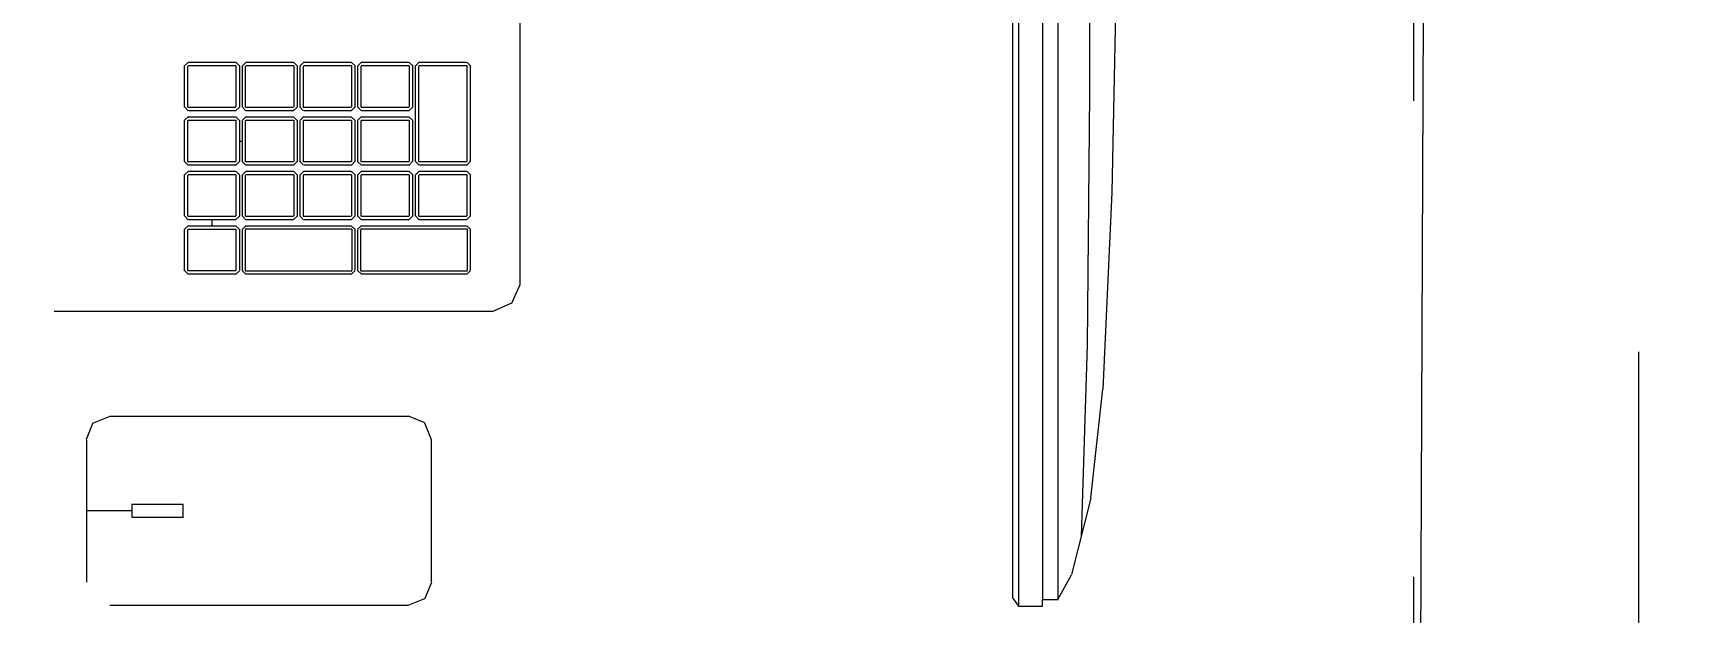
# Model space of a CAD drawing. Header units: millimetres. Extents: x -85420 to 1195317, y -69347 to 470418.
# Drawn here: x 443342 to 443894, y 63655 to 63849 of the extents above; entities that cross this region are included whole.
import ezdxf

# ---------------------------------------------------------------- set-up
doc = ezdxf.new("R2010")
doc.units = ezdxf.units.MM
doc.linetypes.add('Штрих', pattern=[6.35, 3.175, -3.175])
doc.layers.add('+АР_Размеры', color=252, linetype='Continuous', lineweight=0)
doc.layers.add('АР_лестницы', color=7, linetype='Continuous', lineweight=15, true_color=0xff24ff)
doc.layers.add('ТХ_ОБЩЕЕ', color=7, linetype='Continuous', lineweight=0, true_color=0x7b7b7b)
doc.layers.add('ТХ_обор_акт.зал', color=50, linetype='Continuous')
doc.styles.add('ГОСТ 2.304', font='CS_Gost2304.shx', dxfattribs={"oblique": 10})
doc.dimstyles.new('СПДС', dxfattribs={"dimscale": 100, "dimtxt": 2.5, "dimasz": 2.5, "dimexe": 2, "dimexo": 0.625, "dimgap": 1, "dimtad": 1, "dimdec": 0, "dimrnd": 5, "dimtxsty": 'ГОСТ 2.304', "dimblk": 'OBLIQUE', "dimblk1": 'OBLIQUE', "dimblk2": 'OBLIQUE', "dimcen": 2.5, "dimdle": 2, "dimadec": 0, "dimazin": 2, "dimtfac": 0.75, "dimtdec": 4, "dimtmove": 1, "dimatfit": 3, "dimfxl": 1, "dimtfill": 1, "dimtolj": 1, "dimarcsym": 1})

# ---------------------------------------------------------------- blocks, each defined once
blk = doc.blocks.new('_Oblique')
at = {"color": 0, "linetype": 'ByBlock', "lineweight": -2}
blk.add_line((-0.5, -0.5), (0.5, 0.5), dxfattribs=at)
blk = doc.blocks.new('*D234')
at = {"layer": '+АР_Размеры', "color": 0, "lineweight": -2, "ltscale": 100, "transparency": 16777216}
for p, q in [((442146.37, 64513.92), (442146.37, 62358.57)), ((444046.38, 63218.57), (444046.38, 62358.57)), ((444246.38, 62558.57), (441946.37, 62558.57))]:
    blk.add_line(p, q, dxfattribs=at)
at = {"layer": 'Defpoints', "color": 0, "lineweight": -2, "ltscale": 100, "transparency": 16777216}
for p in [(442146.37, 64576.42), (444046.38, 63281.07), (442146.37, 62558.57)]:
    blk.add_point(p, dxfattribs=at)
at = {"layer": '+АР_Размеры', "color": 0, "lineweight": -2, "ltscale": 100, "transparency": 16777216, "xscale": 250, "yscale": 250, "zscale": 250, "rotation": 180}
blk.add_blockref('_Oblique', (442146.37, 62558.57), dxfattribs=at)
at = {"layer": '+АР_Размеры', "color": 0, "lineweight": -2, "ltscale": 100, "transparency": 16777216, "xscale": 250, "yscale": 250, "zscale": 250}
blk.add_blockref('_Oblique', (444046.38, 62558.57), dxfattribs=at)
at = {"layer": '+АР_Размеры', "color": 0, "ltscale": 100, "transparency": 16777216, "insert": (443096.37, 62790.8), "char_height": 250, "attachment_point": 5, "style": 'ГОСТ 2.304', "bg_fill": 3, "box_fill_scale": 1.1, "bg_fill_color": 256, "bg_fill_true_color": 13158600, "bg_fill_transparency": 0}
blk.add_mtext('\\A1;1900', dxfattribs=at)
blk = doc.blocks.new('*D233')
at = {"layer": '+АР_Размеры', "color": 0, "lineweight": -2, "ltscale": 100, "transparency": 16777216}
for p, q in [((442690.74, 66479.83), (442690.74, 63082.27)), ((443579.33, 66279.83), (442490.74, 66279.83)), ((443579.33, 63282.27), (442490.74, 63282.27))]:
    blk.add_line(p, q, dxfattribs=at)
at = {"layer": 'Defpoints', "color": 0, "lineweight": -2, "ltscale": 100, "transparency": 16777216}
for p in [(443641.83, 66279.83), (442690.74, 63282.27), (443641.83, 63282.27)]:
    blk.add_point(p, dxfattribs=at)
at = {"layer": '+АР_Размеры', "color": 0, "lineweight": -2, "ltscale": 100, "transparency": 16777216, "xscale": 250, "yscale": 250, "zscale": 250}
for p, rotation in [((442690.74, 66279.83), 90), ((442690.74, 63282.27), 270)]:
    blk.add_blockref('_Oblique', p, dxfattribs=dict(at, rotation=rotation))
at = {"layer": '+АР_Размеры', "color": 0, "ltscale": 100, "transparency": 16777216, "insert": (442460.56, 64781.05), "char_height": 250, "attachment_point": 5, "rotation": 90, "style": 'ГОСТ 2.304', "bg_fill": 3, "box_fill_scale": 1.1, "bg_fill_color": 256, "bg_fill_true_color": 13158600, "bg_fill_transparency": 0}
blk.add_mtext('\\A1;3000', dxfattribs=at)
blk = doc.blocks.new('table oborud')
at = {"layer": 'ТХ_ОБЩЕЕ'}
for points in [[(743602.61, 689265.29), (743602.61, 689708.04)], [(743766.83, 689160.84), (743766.83, 689431.08)], [(743768.73, 689431.11), (743768.73, 689158.11)], [(743776.68, 689431.11), (743776.68, 689160.36)], [(743781.83, 689431.11), (743781.83, 689160.36)], [(743792.46, 689329.09), (743792.46, 689431.08)], [(743799.98, 689295.99), (743801.23, 689361.73)], [(743490.76, 689338.24), (743492.01, 689339.49)], [(743490.76, 689324.46), (743490.76, 689338.21)], [(743491.86, 689338.26), (743491.86, 689338.26)], [(743491.86, 689324.41), (743491.86, 689338.16)], [(743491.91, 689338.34), (743507.91, 689338.34)], [(743491.96, 689339.44), (743507.71, 689339.44)], [(743507.81, 689339.44), (743509.06, 689338.19)], [(743507.83, 689338.34), (743507.83, 689338.34)], [(743507.88, 689338.26), (743507.88, 689324.51)], [(743509.01, 689338.24), (743509.01, 689324.49)], [(743510.01, 689338.24), (743511.26, 689339.49)], [(743510.01, 689324.46), (743510.01, 689338.21)], [(743511.11, 689338.26), (743511.11, 689338.26)], [(743511.11, 689324.41), (743511.11, 689338.16)], [(743511.16, 689338.34), (743527.16, 689338.34)], [(743511.18, 689339.44), (743526.93, 689339.44)], [(743527.06, 689339.44), (743528.31, 689338.19)], [(743527.08, 689338.34), (743527.08, 689338.34)], [(743527.13, 689338.26), (743527.13, 689324.51)], [(743528.23, 689338.24), (743528.23, 689324.49)], [(743529.23, 689338.24), (743530.48, 689339.49)], [(743529.23, 689324.46), (743529.23, 689338.21)], [(743530.36, 689338.26), (743530.36, 689338.26)], [(743530.36, 689324.41), (743530.36, 689338.16)], [(743530.41, 689338.34), (743546.41, 689338.34)], [(743530.43, 689339.44), (743546.18, 689339.44)], [(743546.31, 689339.44), (743547.56, 689338.19)], [(743546.33, 689338.34), (743546.33, 689338.34)], [(743546.38, 689338.26), (743546.38, 689324.51)], [(743547.48, 689338.24), (743547.48, 689324.49)], [(743548.48, 689338.24), (743549.73, 689339.49)], [(743548.48, 689324.46), (743548.48, 689338.21)], [(743549.61, 689338.26), (743549.61, 689338.26)], [(743549.61, 689324.41), (743549.61, 689338.16)], [(743549.66, 689338.34), (743565.66, 689338.34)], [(743549.68, 689339.44), (743565.43, 689339.44)], [(743565.53, 689339.44), (743566.78, 689338.19)], [(743565.58, 689338.34), (743565.58, 689338.34)], [(743565.63, 689338.26), (743565.63, 689324.51)], [(743566.73, 689338.24), (743566.73, 689324.49)], [(743567.73, 689338.24), (743568.98, 689339.49)], [(743567.73, 689306.29), (743567.73, 689338.29)], [(743568.88, 689338.29), (743568.88, 689338.29)], [(743568.88, 689306.24), (743568.88, 689338.24)], [(743568.91, 689338.29), (743584.91, 689338.29)], [(743568.93, 689339.44), (743584.68, 689339.44)], [(743584.78, 689339.44), (743586.03, 689338.19)], [(743584.83, 689338.29), (743584.83, 689306.29)], [(743585.98, 689338.24), (743585.98, 689306.24)], [(743791.68, 689245.21), (743792.43, 689328.96)], [(743491.96, 689323.26), (743490.71, 689324.51)], [(743490.76, 689320.06), (743492.01, 689321.31)], [(743490.76, 689306.29), (743490.76, 689320.04)], [(743507.83, 689324.36), (743491.83, 689324.36)], [(743491.86, 689320.09), (743491.86, 689320.09)], [(743491.86, 689306.24), (743491.86, 689319.99)], [(743491.91, 689324.36), (743491.91, 689324.36)], [(743491.91, 689320.16), (743507.91, 689320.16)], [(743491.96, 689321.26), (743507.71, 689321.26)], [(743507.81, 689323.26), (743492.06, 689323.26)], [(743509.01, 689324.46), (743507.76, 689323.21)], [(743507.81, 689321.26), (743509.06, 689320.01)], [(743507.83, 689320.16), (743507.83, 689320.16)], [(743507.88, 689324.41), (743507.88, 689324.41)], [(743507.88, 689320.09), (743507.88, 689306.34)], [(743509.01, 689320.06), (743509.01, 689306.31)], [(743511.18, 689323.26), (743509.93, 689324.51)], [(743510.01, 689320.06), (743511.26, 689321.31)], [(743510.01, 689306.29), (743510.01, 689320.04)], [(743527.08, 689324.36), (743511.08, 689324.36)], [(743511.11, 689320.09), (743511.11, 689320.09)], [(743511.11, 689306.24), (743511.11, 689319.99)], [(743511.16, 689324.36), (743511.16, 689324.36)], [(743511.16, 689320.16), (743527.16, 689320.16)], [(743511.18, 689321.26), (743526.93, 689321.26)], [(743527.06, 689323.26), (743511.31, 689323.26)], [(743528.23, 689324.46), (743526.98, 689323.21)], [(743527.06, 689321.26), (743528.31, 689320.01)], [(743527.08, 689320.16), (743527.08, 689320.16)], [(743527.13, 689324.41), (743527.13, 689324.41)], [(743527.13, 689320.09), (743527.13, 689306.34)], [(743528.23, 689320.06), (743528.23, 689306.31)], [(743530.43, 689323.26), (743529.18, 689324.51)], [(743529.23, 689320.06), (743530.48, 689321.31)], [(743529.23, 689306.29), (743529.23, 689320.04)], [(743546.33, 689324.36), (743530.33, 689324.36)], [(743530.36, 689320.09), (743530.36, 689320.09)], [(743530.36, 689306.24), (743530.36, 689319.99)], [(743530.41, 689324.36), (743530.41, 689324.36)], [(743530.41, 689320.16), (743546.41, 689320.16)], [(743530.43, 689321.26), (743546.18, 689321.26)], [(743546.31, 689323.26), (743530.56, 689323.26)], [(743547.48, 689324.46), (743546.23, 689323.21)], [(743546.31, 689321.26), (743547.56, 689320.01)], [(743546.33, 689320.16), (743546.33, 689320.16)], [(743546.38, 689324.41), (743546.38, 689324.41)], [(743546.38, 689320.09), (743546.38, 689306.34)], [(743547.48, 689320.06), (743547.48, 689306.31)], [(743549.68, 689323.26), (743548.43, 689324.51)], [(743548.48, 689320.06), (743549.73, 689321.31)], [(743548.48, 689306.29), (743548.48, 689320.04)], [(743565.58, 689324.36), (743549.58, 689324.36)], [(743549.61, 689320.09), (743549.61, 689320.09)], [(743549.61, 689306.24), (743549.61, 689319.99)], [(743549.66, 689324.36), (743549.66, 689324.36)], [(743549.66, 689320.16), (743565.66, 689320.16)], [(743549.68, 689321.26), (743565.43, 689321.26)], [(743565.53, 689323.26), (743549.78, 689323.26)], [(743566.73, 689324.46), (743565.48, 689323.21)], [(743565.53, 689321.26), (743566.78, 689320.01)], [(743565.58, 689320.16), (743565.58, 689320.16)], [(743565.63, 689324.41), (743565.63, 689324.41)], [(743565.63, 689320.09), (743565.63, 689306.34)], [(743566.73, 689320.06), (743566.73, 689306.31)], [(743509.01, 689313.16), (743510.01, 689313.16)], [(743491.96, 689305.09), (743490.71, 689306.34)], [(743490.76, 689301.89), (743492.01, 689303.14)], [(743507.83, 689306.19), (743491.83, 689306.19)], [(743491.91, 689306.19), (743491.91, 689306.19)], [(743491.96, 689303.09), (743507.71, 689303.09)], [(743507.81, 689305.09), (743492.06, 689305.09)], [(743509.01, 689306.29), (743507.76, 689305.04)], [(743507.81, 689303.09), (743509.06, 689301.84)], [(743507.88, 689306.24), (743507.88, 689306.24)], [(743511.18, 689305.09), (743509.93, 689306.34)], [(743510.01, 689301.89), (743511.26, 689303.14)], [(743527.08, 689306.19), (743511.08, 689306.19)], [(743511.16, 689306.19), (743511.16, 689306.19)], [(743511.18, 689303.09), (743526.93, 689303.09)], [(743527.06, 689305.09), (743511.31, 689305.09)], [(743528.23, 689306.29), (743526.98, 689305.04)], [(743527.06, 689303.09), (743528.31, 689301.84)], [(743527.13, 689306.24), (743527.13, 689306.24)], [(743530.43, 689305.09), (743529.18, 689306.34)], [(743529.23, 689301.89), (743530.48, 689303.14)], [(743546.33, 689306.19), (743530.33, 689306.19)], [(743530.41, 689306.19), (743530.41, 689306.19)], [(743530.43, 689303.09), (743546.18, 689303.09)], [(743546.31, 689305.09), (743530.56, 689305.09)], [(743547.48, 689306.29), (743546.23, 689305.04)], [(743546.31, 689303.09), (743547.56, 689301.84)], [(743546.38, 689306.24), (743546.38, 689306.24)], [(743549.68, 689305.09), (743548.43, 689306.34)], [(743548.48, 689301.89), (743549.73, 689303.14)], [(743565.58, 689306.19), (743549.58, 689306.19)], [(743549.66, 689306.19), (743549.66, 689306.19)], [(743549.68, 689303.09), (743565.43, 689303.09)], [(743565.53, 689305.09), (743549.78, 689305.09)], [(743566.73, 689306.29), (743565.48, 689305.04)], [(743565.53, 689303.09), (743566.78, 689301.84)], [(743565.63, 689306.24), (743565.63, 689306.24)], [(743568.93, 689305.09), (743567.68, 689306.34)], [(743567.73, 689301.89), (743568.98, 689303.14)], [(743584.83, 689306.24), (743568.83, 689306.24)], [(743568.91, 689306.24), (743568.91, 689306.24)], [(743568.93, 689303.09), (743584.68, 689303.09)], [(743584.78, 689305.09), (743569.03, 689305.09)], [(743585.98, 689306.29), (743584.73, 689305.04)], [(743584.78, 689303.09), (743586.03, 689301.84)], [(743490.76, 689288.09), (743490.76, 689301.84)], [(743491.86, 689301.91), (743491.86, 689301.91)], [(743491.86, 689288.06), (743491.86, 689301.81)], [(743491.91, 689301.96), (743507.91, 689301.96)], [(743507.83, 689301.96), (743507.83, 689301.96)], [(743507.88, 689301.91), (743507.88, 689288.16)], [(743509.01, 689301.89), (743509.01, 689288.14)], [(743510.01, 689288.09), (743510.01, 689301.84)], [(743511.11, 689301.91), (743511.11, 689301.91)], [(743511.11, 689288.06), (743511.11, 689301.81)], [(743511.16, 689301.96), (743527.16, 689301.96)], [(743527.08, 689301.96), (743527.08, 689301.96)], [(743527.13, 689301.91), (743527.13, 689288.16)], [(743528.23, 689301.89), (743528.23, 689288.14)], [(743529.23, 689288.09), (743529.23, 689301.84)], [(743530.36, 689301.91), (743530.36, 689301.91)], [(743530.36, 689288.06), (743530.36, 689301.81)], [(743530.41, 689301.96), (743546.41, 689301.96)], [(743546.33, 689301.96), (743546.33, 689301.96)], [(743546.38, 689301.91), (743546.38, 689288.16)], [(743547.48, 689301.89), (743547.48, 689288.14)], [(743548.48, 689288.09), (743548.48, 689301.84)], [(743549.61, 689301.91), (743549.61, 689301.91)], [(743549.61, 689288.06), (743549.61, 689301.81)], [(743549.66, 689301.96), (743565.66, 689301.96)], [(743565.58, 689301.96), (743565.58, 689301.96)], [(743565.63, 689301.91), (743565.63, 689288.16)], [(743566.73, 689301.89), (743566.73, 689288.14)], [(743567.73, 689288.09), (743567.73, 689301.84)], [(743568.83, 689301.91), (743568.83, 689301.91)], [(743568.83, 689288.06), (743568.83, 689301.81)], [(743568.91, 689301.96), (743584.91, 689301.96)], [(743584.83, 689301.96), (743584.83, 689301.96)], [(743584.88, 689301.91), (743584.88, 689288.16)], [(743585.98, 689301.89), (743585.98, 689288.14)], [(743796.96, 689230.46), (743799.96, 689295.96)], [(743491.96, 689286.91), (743490.71, 689288.16)], [(743507.83, 689288.01), (743491.83, 689288.01)], [(743491.91, 689288.01), (743491.91, 689288.01)], [(743507.81, 689286.91), (743492.06, 689286.91)], [(743499.88, 689286.91), (743499.88, 689284.91)], [(743509.01, 689288.09), (743507.76, 689286.84)], [(743507.88, 689288.06), (743507.88, 689288.06)], [(743511.18, 689286.91), (743509.93, 689288.16)], [(743527.08, 689288.01), (743511.08, 689288.01)], [(743511.16, 689288.01), (743511.16, 689288.01)], [(743527.06, 689286.91), (743511.31, 689286.91)], [(743528.23, 689288.09), (743526.98, 689286.84)], [(743527.13, 689288.06), (743527.13, 689288.06)], [(743530.43, 689286.91), (743529.18, 689288.16)], [(743546.33, 689288.01), (743530.33, 689288.01)], [(743530.41, 689288.01), (743530.41, 689288.01)], [(743546.31, 689286.91), (743530.56, 689286.91)], [(743547.48, 689288.09), (743546.23, 689286.84)], [(743546.38, 689288.06), (743546.38, 689288.06)], [(743549.68, 689286.91), (743548.43, 689288.16)], [(743565.58, 689288.01), (743549.58, 689288.01)], [(743549.66, 689288.01), (743549.66, 689288.01)], [(743565.53, 689286.91), (743549.78, 689286.91)], [(743566.73, 689288.09), (743565.48, 689286.84)], [(743565.63, 689288.06), (743565.63, 689288.06)], [(743568.93, 689286.91), (743567.68, 689288.16)], [(743584.83, 689288.01), (743568.83, 689288.01)], [(743568.91, 689288.01), (743568.91, 689288.01)], [(743584.78, 689286.91), (743569.03, 689286.91)], [(743585.98, 689288.09), (743584.73, 689286.84)], [(743584.88, 689288.06), (743584.88, 689288.06)], [(743490.76, 689283.71), (743492.01, 689284.96)], [(743490.76, 689269.91), (743490.76, 689283.66)], [(743491.86, 689283.74), (743491.86, 689283.74)], [(743491.86, 689269.89), (743491.86, 689283.64)], [(743491.91, 689283.79), (743507.91, 689283.79)], [(743491.96, 689284.91), (743507.71, 689284.91)], [(743507.81, 689284.91), (743509.06, 689283.66)], [(743507.83, 689283.79), (743507.83, 689283.79)], [(743507.88, 689283.74), (743507.88, 689269.99)], [(743509.01, 689283.71), (743509.01, 689269.96)], [(743510.01, 689283.71), (743511.26, 689284.96)], [(743510.01, 689269.91), (743510.01, 689283.66)], [(743511.01, 689283.74), (743511.26, 689283.99)], [(743511.01, 689269.89), (743511.01, 689283.64)], [(743511.16, 689283.89), (743546.41, 689283.89)], [(743511.18, 689284.91), (743546.43, 689284.91)], [(743546.31, 689284.91), (743547.56, 689283.66)], [(743546.33, 689283.89), (743546.58, 689283.64)], [(743546.48, 689283.74), (743546.48, 689269.99)], [(743547.48, 689283.71), (743547.48, 689269.96)], [(743548.48, 689283.71), (743549.73, 689284.96)], [(743548.48, 689269.91), (743548.48, 689283.66)], [(743549.48, 689283.74), (743549.73, 689283.99)], [(743549.48, 689269.89), (743549.48, 689283.64)], [(743549.66, 689283.89), (743584.91, 689283.89)], [(743549.68, 689284.91), (743584.68, 689284.91)], [(743584.78, 689284.91), (743586.03, 689283.66)], [(743584.81, 689283.89), (743585.06, 689283.64)], [(743584.98, 689283.74), (743584.98, 689269.99)], [(743585.98, 689283.71), (743585.98, 689269.96)], [(743491.96, 689268.74), (743490.71, 689269.99)], [(743507.83, 689269.84), (743491.83, 689269.84)], [(743491.91, 689269.84), (743491.91, 689269.84)], [(743509.01, 689269.91), (743507.76, 689268.66)], [(743507.88, 689269.89), (743507.88, 689269.89)], [(743511.18, 689268.74), (743509.93, 689269.99)], [(743511.16, 689269.74), (743510.91, 689269.99)], [(743546.33, 689269.74), (743511.08, 689269.74)], [(743547.48, 689269.91), (743546.23, 689268.66)], [(743546.48, 689269.89), (743546.23, 689269.64)], [(743549.68, 689268.74), (743548.43, 689269.99)], [(743549.66, 689269.74), (743549.41, 689269.99)], [(743584.81, 689269.74), (743549.56, 689269.74)], [(743585.98, 689269.91), (743584.73, 689268.66)], [(743584.98, 689269.89), (743584.73, 689269.64)], [(743507.81, 689268.74), (743492.06, 689268.74)], [(743546.31, 689268.74), (743511.06, 689268.74)], [(743584.78, 689268.74), (743549.78, 689268.74)], [(743599.83, 689259.11), (743602.58, 689265.36)], [(743593.61, 689256.46), (743599.86, 689259.21)], [(743447.28, 689256.46), (743593.53, 689256.46)], [(743789.66, 689181.39), (743791.66, 689245.14)], [(743792.86, 689194.14), (743796.86, 689230.39)], [(743465.78, 689221.31), (743460.28, 689219.06)], [(743565.31, 689221.31), (743465.81, 689221.31)], [(743570.88, 689219.14), (743565.38, 689221.39)], [(743460.21, 689219.14), (743457.96, 689213.64)], [(743573.06, 689213.56), (743570.81, 689219.06)], [(743458.06, 689213.56), (743458.06, 689166.06)], [(743573.06, 689166.14), (743573.06, 689213.64)], [(743786.46, 689168.61), (743792.96, 689194.11)], [(743473.18, 689189.86), (743457.93, 689189.86)], [(743490.33, 689192.01), (743473.08, 689192.01)], [(743473.18, 689192.01), (743473.18, 689187.76)], [(743473.18, 689187.69), (743490.43, 689187.69)], [(743490.33, 689187.69), (743490.33, 689191.94)], [(743570.88, 689160.56), (743573.13, 689166.06)], [(743781.83, 689160.29), (743786.33, 689168.54)], [(743565.31, 689158.41), (743570.81, 689160.66)], [(743766.73, 689160.81), (743768.73, 689158.06), (743776.73, 689158.06)], [(743776.68, 689158.06), (743776.68, 689160.31)], [(743776.68, 689160.29), (743781.93, 689160.29)], [(743465.78, 689158.41), (743565.28, 689158.41)]]:
    blk.add_lwpolyline(points, dxfattribs=at)

msp = doc.modelspace()

# ---------------------------------------------------------------- dimensions: what is measured, and where the dimension line sits
at = {"layer": '+АР_Размеры', "ltscale": 100}
dim = msp.add_linear_dim(base=(442690.74, 63282.27, 950), p1=(443641.83, 66279.83, 950), p2=(443641.83, 63282.27, 950), angle=270, dimstyle='СПДС', override={"dimscale": 100}, dxfattribs=at)
dim.commit()
dim.dimension.update_dxf_attribs({"geometry": '*D233', "text_midpoint": (442460.56, 64781.05, 950)})

# ---------------------------------------------------------------- next in the draw order: dimensions: what is measured, and where the dimension line sits
dim = msp.add_linear_dim(base=(442146.37, 62558.57, 950), p1=(444046.38, 63281.07, 950), p2=(442146.37, 64576.42, 950), dimstyle='СПДС', override={"dimscale": 100}, dxfattribs=at)
dim.commit()
dim.dimension.update_dxf_attribs({"geometry": '*D234', "text_midpoint": (443096.37, 62790.8, 950)})

# ---------------------------------------------------------------- next in the draw order: linework, layer by layer
at = {"layer": 'АР_лестницы', "linetype": 'Штрих', "lineweight": 9, "ltscale": 50, "elevation": 950}
for points in [[(442926.84, 66282.27), (443876.84, 66282.27), (443876.84, 63282.27), (442926.84, 63282.27)], [(442926.84, 66207.27), (443801.84, 66207.27), (443801.84, 63357.27), (442926.84, 63357.27)]]:
    msp.add_lwpolyline(points, dxfattribs=at)
at = {"layer": 'ТХ_обор_акт.зал', "lineweight": 9, "ltscale": 100, "transparency": 33554687, "elevation": 0}
msp.add_lwpolyline([(443802.98, 63352.37), (442931.76, 63352.37), (442939.31, 65148.94), (443810.53, 65148.94)], close=True, dxfattribs=at)

# ---------------------------------------------------------------- next in the draw order: block references
at = {"lineweight": 9}
msp.add_blockref('table oborud', (-300098.5, -625500.56, 0), dxfattribs=at)

doc.saveas('drawing.dxf')
